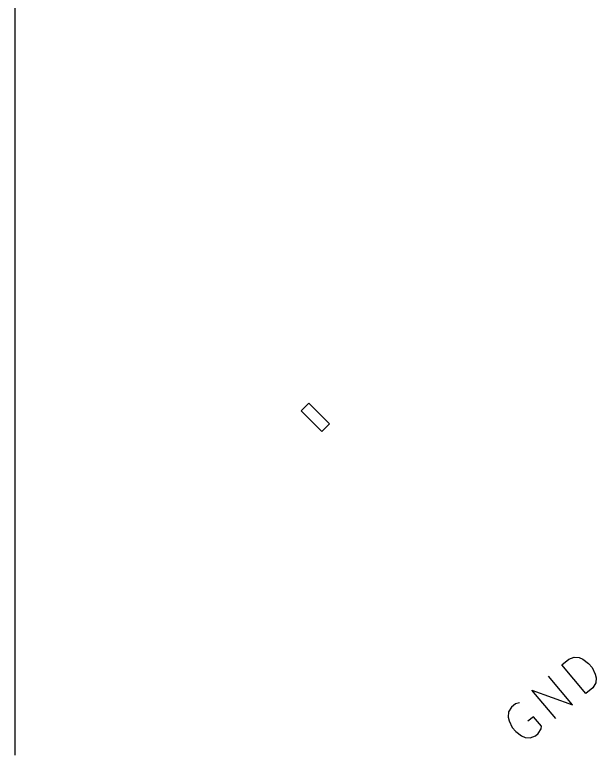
# Model space of a CAD drawing. Extents: x -28 to 34.6, y -6.7 to 48.3.
# Drawn here: x 25.25 to 34.58, y 8.68 to 20.56 of the extents above; entities that cross this region are included whole.
import ezdxf

# ---------------------------------------------------------------- set-up
doc = ezdxf.new("R2010")
doc.units = 0
doc.layers.add('BLACK', color=7, linetype='CONTINUOUS')

msp = doc.modelspace()

# ---------------------------------------------------------------- linework, layer by layer
at = {"layer": 'BLACK', "linetype": 'CONTINUOUS'}
for p, q in [((25.251147, 28.079981), (25.248473, 8.678275)), ((29.844376, 14.205877), (29.968724, 14.330225)), ((29.968724, 14.330225), (30.300423, 13.998526)), ((30.176075, 13.874178), (29.844376, 14.205877)), ((30.300423, 13.998526), (30.176075, 13.874178)), ((34.142051, 10.220153), (34.226078, 10.253362)), ((34.226078, 10.253362), (34.306582, 10.246318)), ((34.306582, 10.246318), (34.3652, 10.22091)), ((34.032616, 10.128326), (34.142051, 10.220153)), ((34.418289, 9.668699), (34.032616, 10.128326)), ((34.3652, 10.22091), (34.460549, 10.151727)), ((34.460549, 10.151727), (34.515645, 10.086066)), ((34.515645, 10.086066), (34.567219, 9.980153)), ((34.19942, 9.485046), (33.813747, 9.944672)), ((34.567219, 9.980153), (34.582063, 9.918014)), ((34.582063, 9.918014), (34.57502, 9.837509)), ((34.527724, 9.760526), (34.418289, 9.668699)), ((34.57502, 9.837509), (34.527724, 9.760526)), ((33.936776, 9.264661), (33.551103, 9.724288)), ((33.551103, 9.724288), (34.19942, 9.485046)), ((33.350599, 9.518747), (33.288459, 9.503904)), ((33.222798, 9.448808), (33.175503, 9.371825)), ((33.288459, 9.503904), (33.222798, 9.448808)), ((33.175503, 9.371825), (33.16846, 9.29132)), ((33.16846, 9.29132), (33.183303, 9.229181)), ((33.574505, 9.296356), (33.486957, 9.222895)), ((33.703062, 9.143147), (33.574505, 9.296356)), ((33.183303, 9.229181), (33.234878, 9.123267)), ((33.234878, 9.123267), (33.289974, 9.057606)), ((33.289974, 9.057606), (33.385322, 8.988424)), ((33.652245, 9.025912), (33.69954, 9.102895)), ((33.69954, 9.102895), (33.703062, 9.143147)), ((33.385322, 8.988424), (33.44394, 8.963015)), ((33.44394, 8.963015), (33.524445, 8.955972)), ((33.524445, 8.955972), (33.608471, 8.989181)), ((33.608471, 8.989181), (33.652245, 9.025912))]:
    msp.add_line(p, q, dxfattribs=at)

doc.saveas('drawing.dxf')
